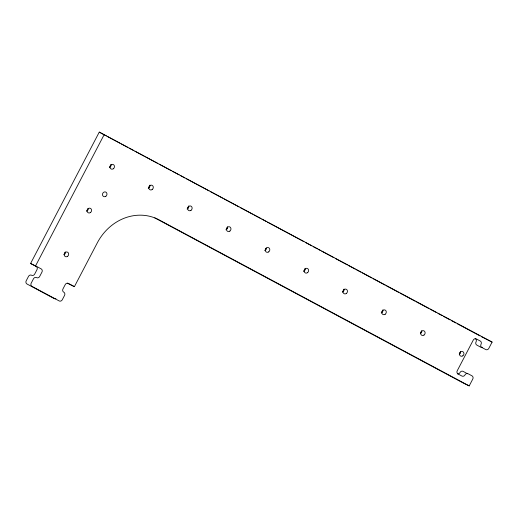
<?xml version="1.0" encoding="UTF-8"?>
<svg xmlns="http://www.w3.org/2000/svg" width="518" height="518" viewBox="0 0 518 518"><rect width="100%" height="100%" fill="white"/><g stroke="black" fill="none" stroke-linecap="round" stroke-linejoin="round"><path stroke-width="0.78" d="M55.899 298.653A2.473 2.201 -64.6 0 1 54.189 298.562L27.007 284.013A2.473 2.201 -64.6 0 1 26.211 280.782L28.503 276.398A2.473 2.201 -64.6 0 1 31.592 275.252A2.473 2.201 -64.6 0 0 34.674 274.1L36.966 269.723A2.473 2.201 -64.6 0 0 36.169 266.492L30.581 263.5L99.268 132.109L492.1 342.094L488.804 348.4A2.473 2.201 -64.6 0 1 485.716 349.546L481.837 347.468A2.473 2.201 -64.6 0 1 481.041 344.237A2.473 2.201 -64.6 0 0 480.244 341.012L476.359 338.934A2.473 2.201 -64.6 0 0 473.271 340.08L457.245 370.739A2.473 2.201 -64.6 0 0 458.041 373.97L461.926 376.049A2.473 2.201 -64.6 0 0 465.009 374.896A2.473 2.201 -64.6 0 1 468.097 373.75L471.982 375.828A2.473 2.201 -64.6 0 1 472.779 379.053L469.204 385.891L464.212 383.521L154.752 217.858M30.581 263.5L35.567 265.876L104.26 134.479M67.392 283.204L74.398 286.661L97.3 242.864A49.43 44.036 -64.6 0 1 159.026 219.852L469.204 385.891M492.1 342.094L481.41 336.668M99.268 132.109L106.397 135.923M107.828 136.687L119.943 143.175M121.374 143.939L127.791 147.371M129.215 148.135L133.489 150.427M134.92 151.191L144.185 156.151M145.61 156.915L157.731 163.403M159.155 164.167L171.277 170.655M172.701 171.419L179.118 174.851M180.549 175.615L184.822 177.907M186.247 178.671L209.065 190.883M210.489 191.647L222.611 198.135M224.035 198.893L239.005 206.909M240.436 207.673L252.551 214.161M253.982 214.925L260.399 218.356M261.823 219.12L266.097 221.413M267.528 222.177L303.885 241.641M305.309 242.405L311.726 245.836M313.15 246.6L317.43 248.893M318.855 249.657L320.279 250.414M321.71 251.178L333.832 257.666M335.256 258.43L347.377 264.918M348.802 265.682L355.219 269.12M356.643 269.878L360.923 272.17M362.347 272.934L371.613 277.894M373.038 278.658L385.159 285.146M386.583 285.91L398.705 292.398M400.129 293.162L415.106 301.178M416.53 301.936L428.651 308.424M430.076 309.188L436.493 312.626M437.917 313.39L442.197 315.676M443.622 316.44L450.038 319.878M451.463 320.642L455.743 322.928M457.167 323.692L479.979 335.904M466.342 373.109L463.111 371.374A2.473 2.201 -64.6 0 0 460.023 372.526A2.473 2.201 -64.6 0 1 457.478 373.873M35.567 265.876L41.155 268.868A2.473 2.201 -64.6 0 1 41.952 272.092L39.666 276.476A2.473 2.201 -64.6 0 1 36.577 277.622A2.473 2.201 -64.6 0 0 33.489 278.775L31.203 283.152A2.473 2.201 -64.6 0 0 31.999 286.383L59.181 300.932A2.473 2.201 -64.6 0 0 62.264 299.786L64.556 295.402A2.473 2.201 -64.6 0 0 63.759 292.178A2.473 2.201 -64.6 0 1 62.963 288.947L65.255 284.563A2.473 2.201 -64.6 0 1 68.337 283.417L74.398 286.661M266.038 248.245A3.956 3.522 -64.6 0 1 265.093 250.058M266.44 248.122A2.473 2.201 -64.6 0 1 264.75 250.602M110.71 165.1A3.956 3.522 -64.6 0 1 109.764 166.913M111.04 164.355A2.473 2.201 -64.6 0 1 109.421 167.456M421.367 331.39A3.956 3.522 -64.6 0 1 420.415 333.21M421.697 330.652A2.473 2.201 -64.6 0 1 420.622 333.462M382.53 310.606A3.956 3.522 -64.6 0 1 381.585 312.419M382.86 309.868A2.473 2.201 -64.6 0 1 381.242 312.963M87.814 208.896A3.956 3.522 -64.6 0 1 86.869 210.709M88.215 208.773A2.473 2.201 -64.6 0 1 86.525 211.253M304.869 269.03A3.956 3.522 -64.6 0 1 303.924 270.849M305.199 268.292A2.473 2.201 -64.6 0 1 303.58 271.387M227.208 227.46A3.956 3.522 -64.6 0 1 226.256 229.273M227.538 226.716A2.473 2.201 -64.6 0 1 225.919 229.817M149.547 185.884A3.956 3.522 -64.6 0 1 148.595 187.697M149.877 185.146A2.473 2.201 -64.6 0 1 148.252 188.241M460.198 352.182A3.956 3.522 -64.6 0 1 459.246 353.995M460.528 351.437A2.473 2.201 -64.6 0 1 459.453 354.247M343.699 289.821A3.956 3.522 -64.6 0 1 342.754 291.634M344.03 289.076A2.473 2.201 -64.6 0 1 342.411 292.178M188.377 206.676A3.956 3.522 -64.6 0 1 187.425 208.489M188.707 205.931A2.473 2.201 -64.6 0 1 187.089 209.026M64.918 252.693A3.956 3.522 -64.6 0 1 63.973 254.506M65.249 251.955A2.473 2.201 -64.6 0 1 64.174 254.759M482.439 347.267A2.473 2.201 -64.6 0 1 480.73 347.177L476.845 345.098A2.473 2.201 -64.6 0 1 476.048 341.867A2.473 2.201 -64.6 0 0 475.252 338.636M466.99 373.452A2.473 2.201 -64.6 0 1 467.456 373.795M90.436 212.568A2.473 2.201 -64.6 0 0 90.475 208.378A2.473 2.201 -64.6 0 0 87.076 210.768A2.473 2.201 -64.6 0 0 90.436 212.568M67.541 256.365A2.473 2.201 -64.6 0 0 67.58 252.175A2.473 2.201 -64.6 0 0 64.18 254.565A2.473 2.201 -64.6 0 0 67.541 256.365M346.322 293.486A2.473 2.201 -64.6 0 0 346.361 289.303A2.473 2.201 -64.6 0 0 342.961 291.686A2.473 2.201 -64.6 0 0 346.322 293.486M191 210.34A2.473 2.201 -64.6 0 0 191.032 206.158A2.473 2.201 -64.6 0 0 187.633 208.54A2.473 2.201 -64.6 0 0 191 210.34M152.169 189.556A2.473 2.201 -64.6 0 0 152.201 185.373A2.473 2.201 -64.6 0 0 148.802 187.756A2.473 2.201 -64.6 0 0 152.169 189.556M307.491 272.701A2.473 2.201 -64.6 0 0 307.53 268.518A2.473 2.201 -64.6 0 0 304.131 270.901A2.473 2.201 -64.6 0 0 307.491 272.701M462.82 355.847A2.473 2.201 -64.6 0 0 462.852 351.664A2.473 2.201 -64.6 0 0 459.453 354.047A2.473 2.201 -64.6 0 0 462.82 355.847M385.152 314.277A2.473 2.201 -64.6 0 0 385.191 310.088A2.473 2.201 -64.6 0 0 381.792 312.477A2.473 2.201 -64.6 0 0 385.152 314.277M229.83 231.125A2.473 2.201 -64.6 0 0 229.862 226.942A2.473 2.201 -64.6 0 0 226.47 229.325A2.473 2.201 -64.6 0 0 229.83 231.125M113.338 168.771A2.473 2.201 -64.6 0 0 113.371 164.582A2.473 2.201 -64.6 0 0 109.971 166.971A2.473 2.201 -64.6 0 0 113.338 168.771M268.661 251.916A2.473 2.201 -64.6 0 0 268.7 247.727A2.473 2.201 -64.6 0 0 265.3 250.116A2.473 2.201 -64.6 0 0 268.661 251.916M423.989 335.062A2.473 2.201 -64.6 0 0 424.022 330.879A2.473 2.201 -64.6 0 0 420.622 333.262A2.473 2.201 -64.6 0 0 423.989 335.062M105.834 196.303A2.473 2.201 -64.6 0 0 105.873 192.12A2.473 2.201 -64.6 0 0 102.473 194.503A2.473 2.201 -64.6 0 0 105.834 196.303"/></g></svg>
